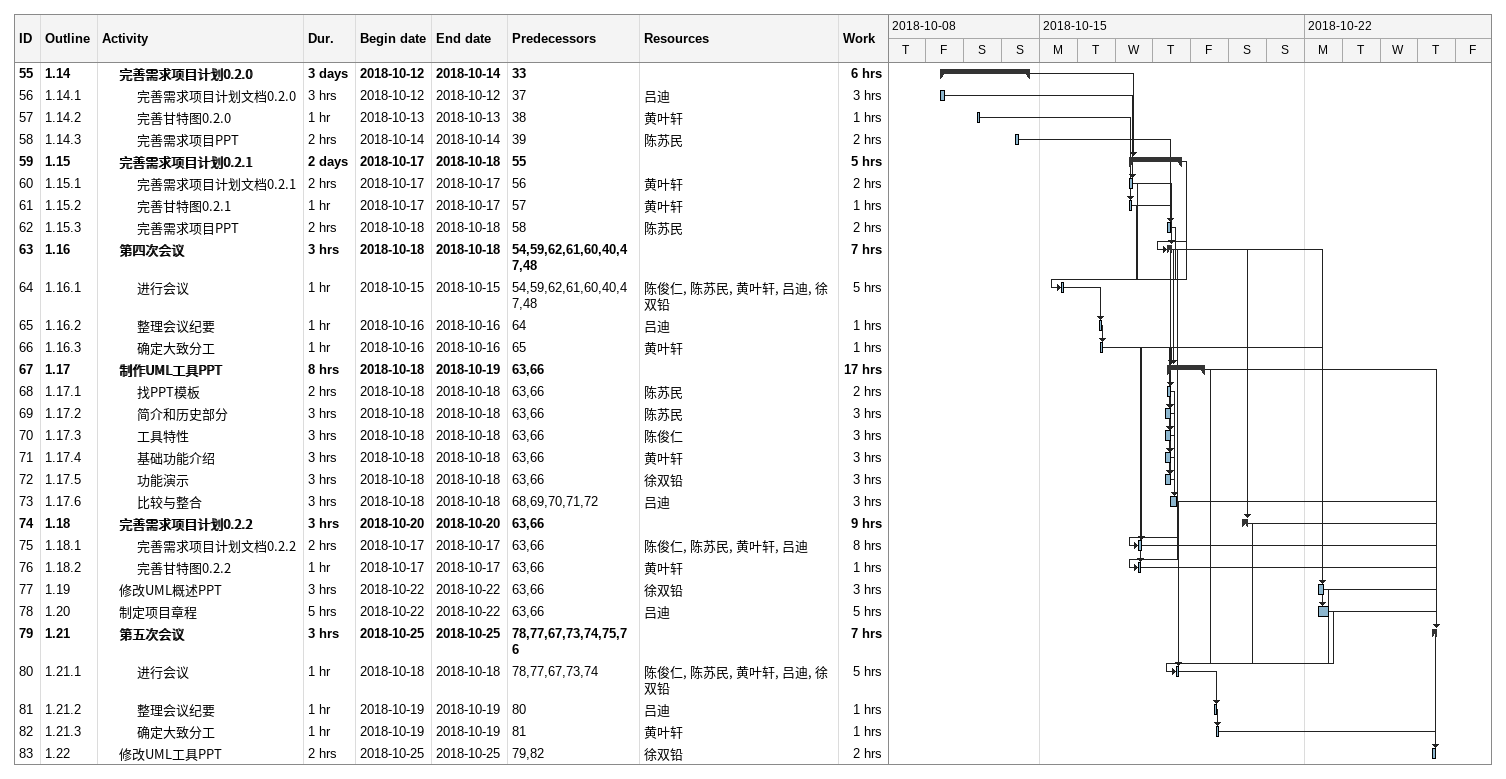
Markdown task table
| ID | WBS | Task | Duration | Start | Finish | Predecessors | Resources | Work (h) |
|---|---|---|---|---|---|---|---|---|
| 55 | 1.14 | **完善需求项目计划0.2.0** | 3d | 2018-10-12 | 2018-10-14 | 33 |  | 6 |
| 56 | 1.14.1 | 完善需求项目计划文档0.2.0 | 3h | 2018-10-12 | 2018-10-12 | 37 | 吕迪 | 3 |
| 57 | 1.14.2 | 完善甘特图0.2.0 | 1h | 2018-10-13 | 2018-10-13 | 38 | 黄叶轩 | 1 |
| 58 | 1.14.3 | 完善需求项目PPT | 2h | 2018-10-14 | 2018-10-14 | 39 | 陈苏民 | 2 |
| 59 | 1.15 | **完善需求项目计划0.2.1** | 2d | 2018-10-17 | 2018-10-18 | 55 |  | 5 |
| 60 | 1.15.1 | 完善需求项目计划文档0.2.1 | 2h | 2018-10-17 | 2018-10-17 | 56 | 黄叶轩 | 2 |
| 61 | 1.15.2 | 完善甘特图0.2.1 | 1h | 2018-10-17 | 2018-10-17 | 57 | 黄叶轩 | 1 |
| 62 | 1.15.3 | 完善需求项目PPT | 2h | 2018-10-18 | 2018-10-18 | 58 | 陈苏民 | 2 |
| 63 | 1.16 | **第四次会议** | 3h | 2018-10-18 | 2018-10-18 | 54, 59, 62, 61, 60, 40, 47, 48 |  | 7 |
| 64 | 1.16.1 | 进行会议 | 1h | 2018-10-15 | 2018-10-15 | 54, 59, 62, 61, 60, 40, 47, 48 | 陈俊仁, 陈苏民, 黄叶轩, 吕迪, 徐双铅 | 5 |
| 65 | 1.16.2 | 整理会议纪要 | 1h | 2018-10-16 | 2018-10-16 | 64 | 吕迪 | 1 |
| 66 | 1.16.3 | 确定大致分工 | 1h | 2018-10-16 | 2018-10-16 | 65 | 黄叶轩 | 1 |
| 67 | 1.17 | **制作UML工具PPT** | 8h | 2018-10-18 | 2018-10-19 | 63, 66 |  | 17 |
| 68 | 1.17.1 | 找PPT模板 | 2h | 2018-10-18 | 2018-10-18 | 63, 66 | 陈苏民 | 2 |
| 69 | 1.17.2 | 简介和历史部分 | 3h | 2018-10-18 | 2018-10-18 | 63, 66 | 陈苏民 | 3 |
| 70 | 1.17.3 | 工具特性 | 3h | 2018-10-18 | 2018-10-18 | 63, 66 | 陈俊仁 | 3 |
| 71 | 1.17.4 | 基础功能介绍 | 3h | 2018-10-18 | 2018-10-18 | 63, 66 | 黄叶轩 | 3 |
| 72 | 1.17.5 | 功能演示 | 3h | 2018-10-18 | 2018-10-18 | 63, 66 | 徐双铅 | 3 |
| 73 | 1.17.6 | 比较与整合 | 3h | 2018-10-18 | 2018-10-18 | 68, 69, 70, 71, 72 | 吕迪 | 3 |
| 74 | 1.18 | **完善需求项目计划0.2.2** | 3h | 2018-10-20 | 2018-10-20 | 63, 66 |  | 9 |
| 75 | 1.18.1 | 完善需求项目计划文档0.2.2 | 2h | 2018-10-17 | 2018-10-17 | 63, 66 | 陈俊仁, 陈苏民, 黄叶轩, 吕迪 | 8 |
| 76 | 1.18.2 | 完善甘特图0.2.2 | 1h | 2018-10-17 | 2018-10-17 | 63, 66 | 黄叶轩 | 1 |
| 77 | 1.19 | 修改UML概述PPT | 3h | 2018-10-22 | 2018-10-22 | 63, 66 | 徐双铅 | 3 |
| 78 | 1.20 | 制定项目章程 | 5h | 2018-10-22 | 2018-10-22 | 63, 66 | 吕迪 | 5 |
| 79 | 1.21 | **第五次会议** | 3h | 2018-10-25 | 2018-10-25 | 78, 77, 67, 73, 74, 75, 76 |  | 7 |
| 80 | 1.21.1 | 进行会议 | 1h | 2018-10-18 | 2018-10-18 | 78, 77, 67, 73, 74 | 陈俊仁, 陈苏民, 黄叶轩, 吕迪, 徐双铅 | 5 |
| 81 | 1.21.2 | 整理会议纪要 | 1h | 2018-10-19 | 2018-10-19 | 80 | 吕迪 | 1 |
| 82 | 1.21.3 | 确定大致分工 | 1h | 2018-10-19 | 2018-10-19 | 81 | 黄叶轩 | 1 |
| 83 | 1.22 | 修改UML工具PPT | 2h | 2018-10-25 | 2018-10-25 | 79, 82 | 徐双铅 | 2 |
